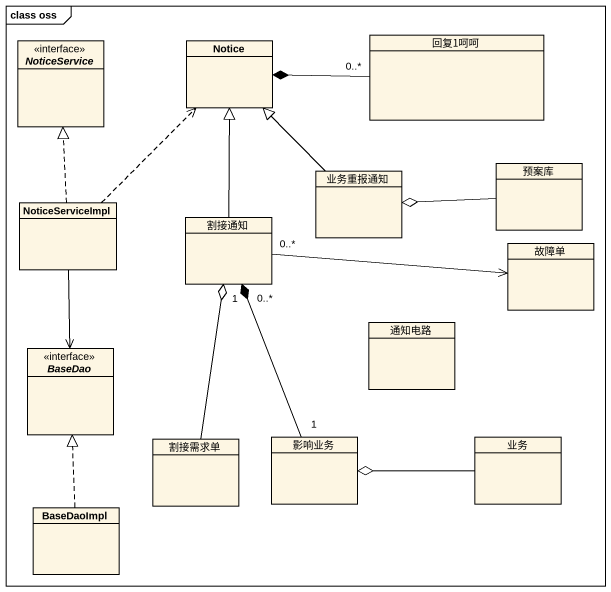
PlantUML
@startuml
mainframe class oss
hide circle
hide empty members
interface NoticeService <<interface>>
class Notice
class 回复1呵呵
class 业务重报通知
class 预案库
class NoticeServiceImpl
class 割接通知
class 故障单
class 通知电路
interface BaseDao <<interface>>
class 割接需求单
class 影响业务
class 业务
class BaseDaoImpl
回复1呵呵 "0..*" -left-* Notice
业务重报通知 -up-|> Notice
预案库 -left-o 业务重报通知
NoticeServiceImpl .up.|> NoticeService
NoticeServiceImpl .up.> Notice
NoticeServiceImpl --> BaseDao
割接通知 -up-|> Notice
割接通知 "0..*" -right-> 故障单
割接需求单 -up-o "1" 割接通知
影响业务 "1" -up-* "0..*" 割接通知
业务 -left-o 影响业务
BaseDaoImpl .up.|> BaseDao
@enduml
